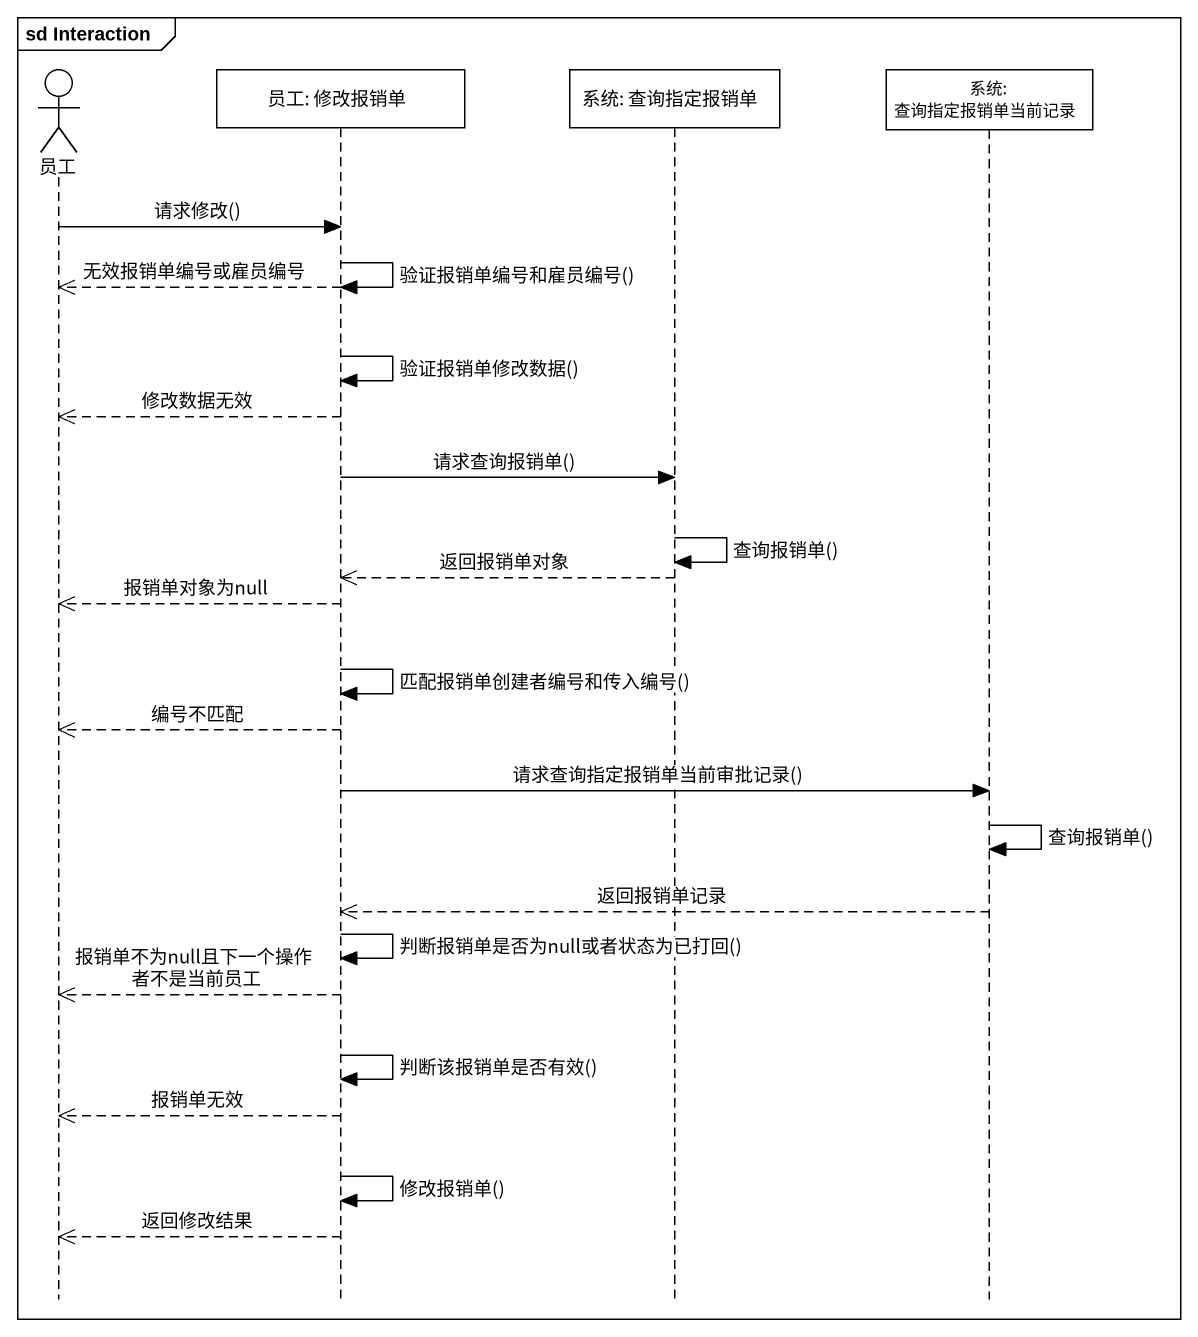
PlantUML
@startuml
mainframe sd Interaction
hide footbox
actor 员工
participant "员工: 修改报销单" as 员工_修改报销单
participant "系统: 查询指定报销单" as 系统_查询指定报销单
participant "系统: 查询指定报销单当前记录" as 系统_查询指定报销单当前记录

员工 -> 员工_修改报销单 : 请求修改()
员工_修改报销单 -> 员工_修改报销单 : 验证报销单编号和雇员编号()
员工_修改报销单 -->> 员工 : 无效报销单编号或雇员编号
员工_修改报销单 -> 员工_修改报销单 : 验证报销单修改数据()
员工_修改报销单 -->> 员工 : 修改数据无效
员工_修改报销单 -> 系统_查询指定报销单 : 请求查询报销单()
系统_查询指定报销单 -> 系统_查询指定报销单 : 查询报销单()
系统_查询指定报销单 -->> 员工_修改报销单 : 返回报销单对象
员工_修改报销单 -->> 员工 : 报销单对象为null
员工_修改报销单 -> 员工_修改报销单 : 匹配报销单创建者编号和传入编号()
员工_修改报销单 -->> 员工 : 编号不匹配
员工_修改报销单 -> 系统_查询指定报销单当前记录 : 请求查询指定报销单当前审批记录()
系统_查询指定报销单当前记录 -> 系统_查询指定报销单当前记录 : 查询报销单()
系统_查询指定报销单当前记录 -->> 员工_修改报销单 : 返回报销单记录
员工_修改报销单 -> 员工_修改报销单 : 判断报销单是否为null或者状态为已打回()
员工_修改报销单 -->> 员工 : 报销单不为null且下一个操作者不是当前员工
员工_修改报销单 -> 员工_修改报销单 : 判断该报销单是否有效()
员工_修改报销单 -->> 员工 : 报销单无效
员工_修改报销单 -> 员工_修改报销单 : 修改报销单()
员工_修改报销单 -->> 员工 : 返回修改结果
@enduml
